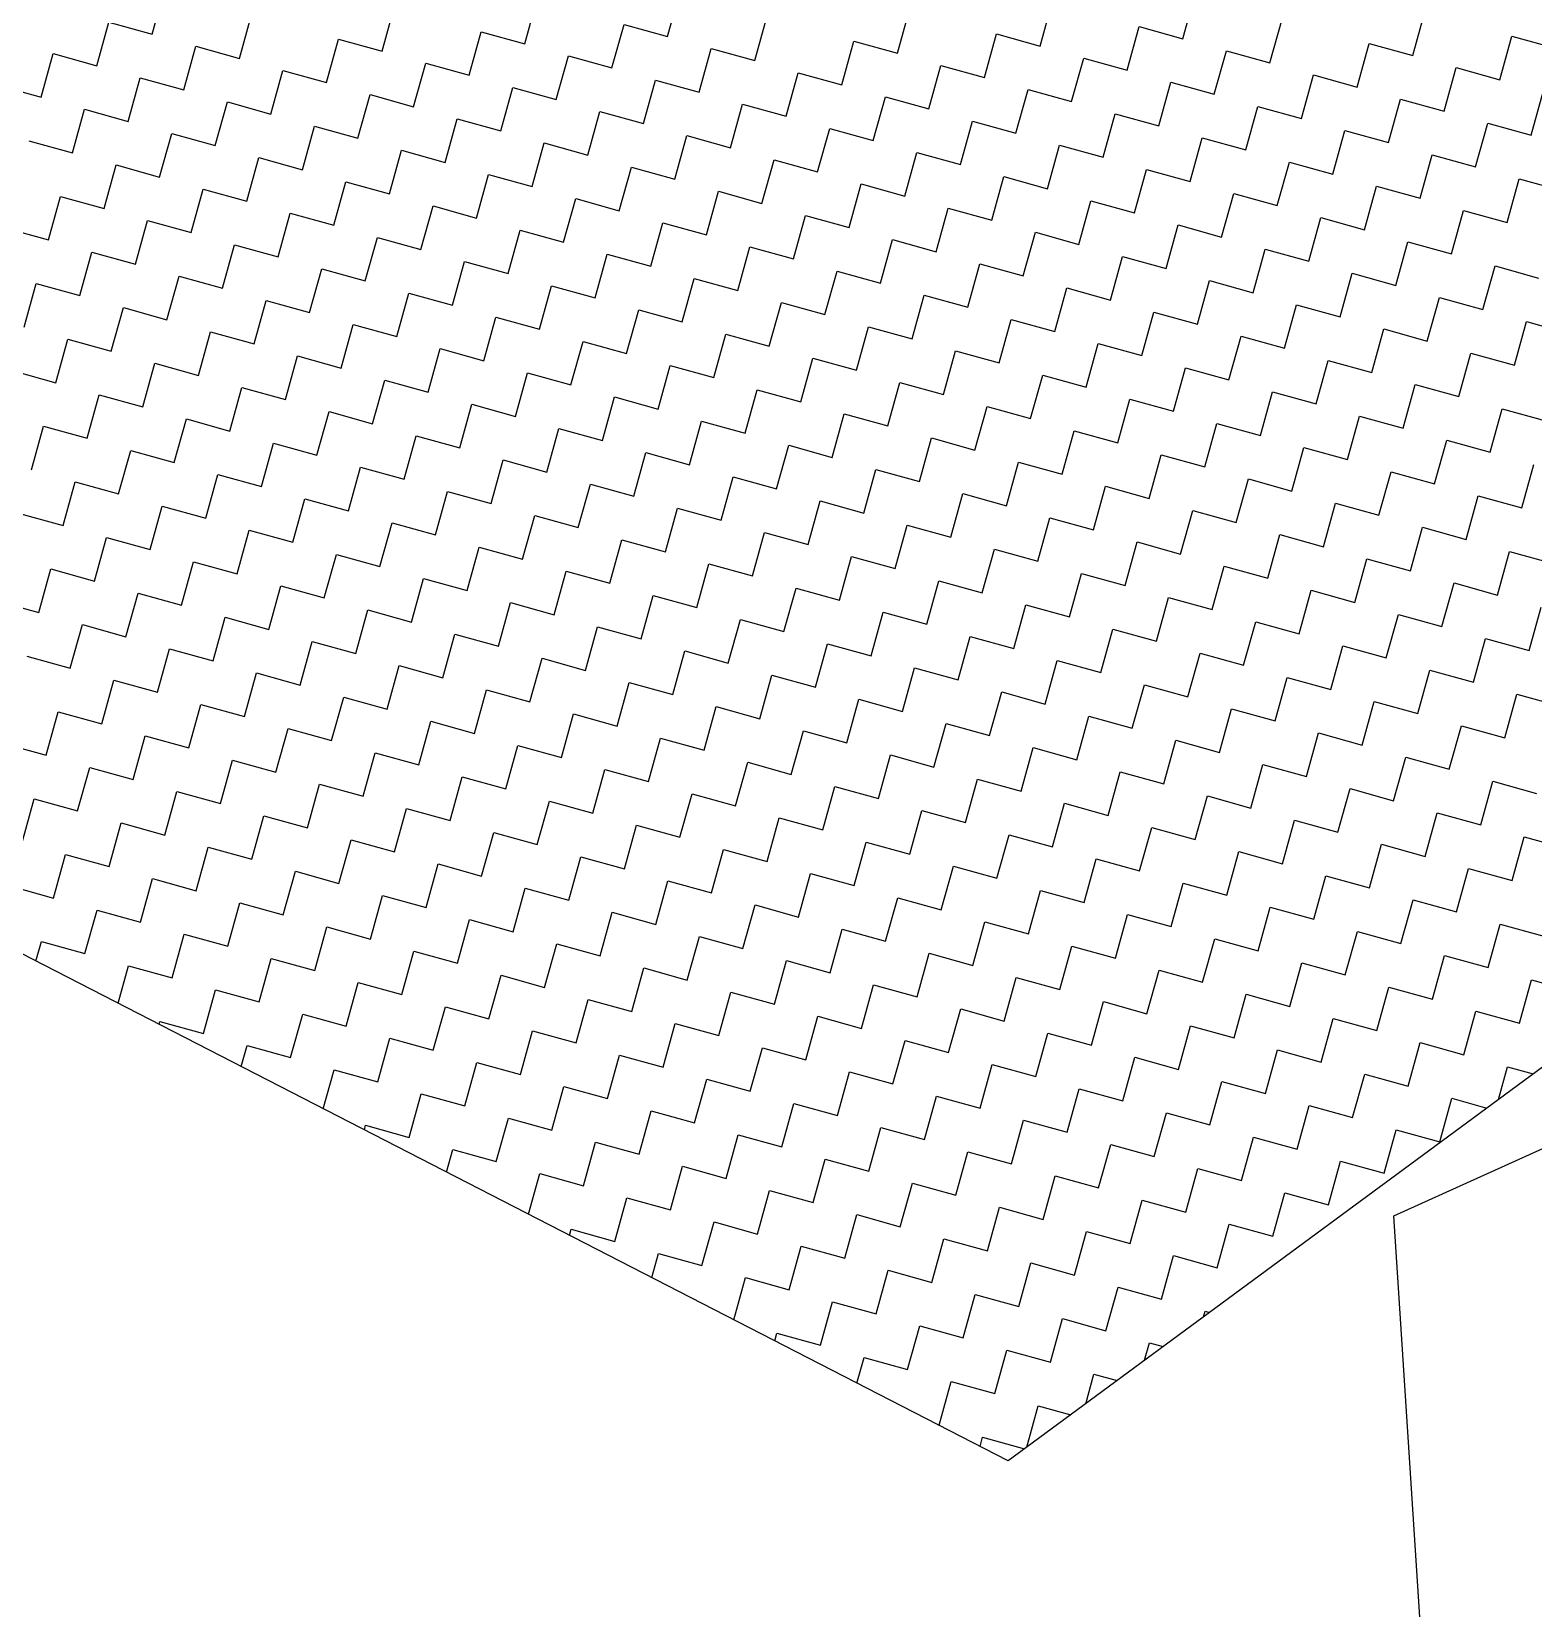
# Model space of a CAD drawing. Header units: metres. Extents: x 291974 to 293244, y 2020596 to 2023640.
# Drawn here: x 292608.2 to 292691.4, y 2022421.7 to 2022509 of the extents above; entities that cross this region are included whole.
import ezdxf

# ---------------------------------------------------------------- set-up
doc = ezdxf.new("R2010")
doc.units = ezdxf.units.M
doc.header["$MEASUREMENT"] = 0
doc.layers.add('POLY_HATCH', color=12, linetype='Continuous')
doc.layers.add('POLY_PARCEL', color=6, linetype='Continuous')

msp = doc.modelspace()

# ---------------------------------------------------------------- linework, layer by layer
at = {"layer": 'POLY_HATCH', "linetype": 'Continuous'}
for p, q in [((292614.924, 2022508.822), (292615.592, 2022511.233)), ((292643.444, 2022508.7), (292644.113, 2022511.11)), ((292671.965, 2022508.577), (292672.634, 2022510.988)), ((292619.745, 2022507.485), (292620.413, 2022509.896)), ((292627.645, 2022507.89), (292628.313, 2022510.3)), ((292635.544, 2022508.295), (292636.213, 2022510.705)), ((292656.165, 2022507.767), (292656.834, 2022510.178)), ((292664.065, 2022508.172), (292664.734, 2022510.583)), ((292684.686, 2022507.645), (292685.354, 2022510.055)), ((292611.845, 2022507.08), (292612.513, 2022509.491)), ((292612.513, 2022509.491), (292614.924, 2022508.822)), ((292640.365, 2022506.958), (292641.034, 2022509.368)), ((292641.034, 2022509.368), (292643.444, 2022508.7)), ((292648.265, 2022507.363), (292648.934, 2022509.773)), ((292668.886, 2022506.835), (292669.555, 2022509.246)), ((292669.555, 2022509.246), (292671.965, 2022508.577)), ((292676.786, 2022507.24), (292677.455, 2022509.65)), ((292616.666, 2022505.743), (292617.334, 2022508.154)), ((292617.334, 2022508.154), (292619.745, 2022507.485)), ((292624.566, 2022506.148), (292625.234, 2022508.559)), ((292625.234, 2022508.559), (292627.645, 2022507.89)), ((292632.465, 2022506.553), (292633.134, 2022508.963)), ((292633.134, 2022508.963), (292635.544, 2022508.295)), ((292653.086, 2022506.025), (292653.755, 2022508.436)), ((292653.755, 2022508.436), (292656.165, 2022507.767)), ((292660.986, 2022506.43), (292661.655, 2022508.841)), ((292661.655, 2022508.841), (292664.065, 2022508.172)), ((292681.607, 2022505.903), (292682.275, 2022508.313)), ((292682.275, 2022508.313), (292684.686, 2022507.645)), ((292689.507, 2022506.308), (292690.175, 2022508.718)), ((292690.175, 2022508.718), (292692.586, 2022508.05)), ((292608.766, 2022505.338), (292609.434, 2022507.749)), ((292609.434, 2022507.749), (292611.845, 2022507.08)), ((292637.286, 2022505.216), (292637.955, 2022507.626)), ((292637.955, 2022507.626), (292640.365, 2022506.958)), ((292645.186, 2022505.621), (292645.855, 2022508.031)), ((292645.855, 2022508.031), (292648.265, 2022507.363)), ((292665.807, 2022505.093), (292666.476, 2022507.504)), ((292666.476, 2022507.504), (292668.886, 2022506.835)), ((292673.707, 2022505.498), (292674.376, 2022507.909)), ((292674.376, 2022507.909), (292676.786, 2022507.24)), ((292613.587, 2022504.001), (292614.255, 2022506.412)), ((292614.255, 2022506.412), (292616.666, 2022505.743)), ((292621.487, 2022504.406), (292622.155, 2022506.817)), ((292622.155, 2022506.817), (292624.566, 2022506.148)), ((292629.386, 2022504.811), (292630.055, 2022507.221)), ((292630.055, 2022507.221), (292632.465, 2022506.553)), ((292650.007, 2022504.284), (292650.676, 2022506.694)), ((292650.676, 2022506.694), (292653.086, 2022506.025)), ((292657.907, 2022504.688), (292658.576, 2022507.099)), ((292658.576, 2022507.099), (292660.986, 2022506.43)), ((292678.528, 2022504.161), (292679.196, 2022506.571)), ((292679.196, 2022506.571), (292681.607, 2022505.903)), ((292686.428, 2022504.566), (292687.096, 2022506.976)), ((292687.096, 2022506.976), (292689.507, 2022506.308)), ((292606.355, 2022506.007), (292608.766, 2022505.338)), ((292634.207, 2022503.474), (292634.876, 2022505.884)), ((292634.876, 2022505.884), (292637.286, 2022505.216)), ((292642.107, 2022503.879), (292642.776, 2022506.289)), ((292642.776, 2022506.289), (292645.186, 2022505.621)), ((292662.728, 2022503.351), (292663.397, 2022505.762)), ((292663.397, 2022505.762), (292665.807, 2022505.093)), ((292670.628, 2022503.756), (292671.297, 2022506.167)), ((292671.297, 2022506.167), (292673.707, 2022505.498)), ((292691.249, 2022503.229), (292691.917, 2022505.639)), ((292610.508, 2022502.259), (292611.176, 2022504.67)), ((292611.176, 2022504.67), (292613.587, 2022504.001)), ((292618.408, 2022502.664), (292619.076, 2022505.075)), ((292619.076, 2022505.075), (292621.487, 2022504.406)), ((292626.307, 2022503.069), (292626.976, 2022505.48)), ((292626.976, 2022505.48), (292629.386, 2022504.811)), ((292646.928, 2022502.542), (292647.597, 2022504.952)), ((292647.597, 2022504.952), (292650.007, 2022504.284)), ((292654.828, 2022502.946), (292655.497, 2022505.357)), ((292655.497, 2022505.357), (292657.907, 2022504.688)), ((292675.449, 2022502.419), (292676.117, 2022504.83)), ((292676.117, 2022504.83), (292678.528, 2022504.161)), ((292683.349, 2022502.824), (292684.017, 2022505.234)), ((292684.017, 2022505.234), (292686.428, 2022504.566)), ((292631.128, 2022501.732), (292631.797, 2022504.142)), ((292631.797, 2022504.142), (292634.207, 2022503.474)), ((292639.028, 2022502.137), (292639.697, 2022504.547)), ((292639.697, 2022504.547), (292642.107, 2022503.879)), ((292659.649, 2022501.609), (292660.318, 2022504.02)), ((292660.318, 2022504.02), (292662.728, 2022503.351)), ((292667.549, 2022502.014), (292668.218, 2022504.425)), ((292668.218, 2022504.425), (292670.628, 2022503.756)), ((292688.17, 2022501.487), (292688.838, 2022503.897)), ((292688.838, 2022503.897), (292691.249, 2022503.229)), ((292608.097, 2022502.928), (292610.508, 2022502.259)), ((292615.329, 2022500.922), (292615.997, 2022503.333)), ((292615.997, 2022503.333), (292618.408, 2022502.664)), ((292623.228, 2022501.327), (292623.897, 2022503.738)), ((292623.897, 2022503.738), (292626.307, 2022503.069)), ((292643.849, 2022500.8), (292644.518, 2022503.21)), ((292644.518, 2022503.21), (292646.928, 2022502.542)), ((292651.749, 2022501.205), (292652.418, 2022503.615)), ((292652.418, 2022503.615), (292654.828, 2022502.946)), ((292672.37, 2022500.677), (292673.038, 2022503.088)), ((292673.038, 2022503.088), (292675.449, 2022502.419)), ((292680.27, 2022501.082), (292680.938, 2022503.492)), ((292680.938, 2022503.492), (292683.349, 2022502.824)), ((292628.049, 2022499.99), (292628.718, 2022502.401)), ((292628.718, 2022502.401), (292631.128, 2022501.732)), ((292635.949, 2022500.395), (292636.618, 2022502.805)), ((292636.618, 2022502.805), (292639.028, 2022502.137)), ((292656.57, 2022499.867), (292657.239, 2022502.278)), ((292657.239, 2022502.278), (292659.649, 2022501.609)), ((292664.47, 2022500.272), (292665.139, 2022502.683)), ((292665.139, 2022502.683), (292667.549, 2022502.014)), ((292685.091, 2022499.745), (292685.759, 2022502.155)), ((292685.759, 2022502.155), (292688.17, 2022501.487)), ((292612.25, 2022499.18), (292612.918, 2022501.591)), ((292612.918, 2022501.591), (292615.329, 2022500.922)), ((292620.149, 2022499.585), (292620.818, 2022501.996)), ((292620.818, 2022501.996), (292623.228, 2022501.327)), ((292640.77, 2022499.058), (292641.439, 2022501.468)), ((292641.439, 2022501.468), (292643.849, 2022500.8)), ((292648.67, 2022499.463), (292649.339, 2022501.873)), ((292649.339, 2022501.873), (292651.749, 2022501.205)), ((292669.291, 2022498.935), (292669.959, 2022501.346)), ((292669.959, 2022501.346), (292672.37, 2022500.677)), ((292677.191, 2022499.34), (292677.859, 2022501.751)), ((292677.859, 2022501.751), (292680.27, 2022501.082)), ((292624.97, 2022498.248), (292625.639, 2022500.659)), ((292625.639, 2022500.659), (292628.049, 2022499.99)), ((292632.87, 2022498.653), (292633.539, 2022501.063)), ((292633.539, 2022501.063), (292635.949, 2022500.395)), ((292653.491, 2022498.126), (292654.16, 2022500.536)), ((292654.16, 2022500.536), (292656.57, 2022499.867)), ((292661.391, 2022498.53), (292662.06, 2022500.941)), ((292662.06, 2022500.941), (292664.47, 2022500.272)), ((292682.012, 2022498.003), (292682.68, 2022500.413)), ((292682.68, 2022500.413), (292685.091, 2022499.745)), ((292689.912, 2022498.408), (292690.58, 2022500.818)), ((292690.58, 2022500.818), (292692.991, 2022500.15)), ((292609.171, 2022497.438), (292609.839, 2022499.849)), ((292609.839, 2022499.849), (292612.25, 2022499.18)), ((292617.07, 2022497.843), (292617.739, 2022500.254)), ((292617.739, 2022500.254), (292620.149, 2022499.585)), ((292637.691, 2022497.316), (292638.36, 2022499.726)), ((292638.36, 2022499.726), (292640.77, 2022499.058)), ((292645.591, 2022497.721), (292646.26, 2022500.131)), ((292646.26, 2022500.131), (292648.67, 2022499.463)), ((292666.212, 2022497.193), (292666.88, 2022499.604)), ((292666.88, 2022499.604), (292669.291, 2022498.935)), ((292674.112, 2022497.598), (292674.78, 2022500.009)), ((292674.78, 2022500.009), (292677.191, 2022499.34)), ((292621.891, 2022496.506), (292622.56, 2022498.917)), ((292622.56, 2022498.917), (292624.97, 2022498.248)), ((292629.791, 2022496.911), (292630.46, 2022499.322)), ((292630.46, 2022499.322), (292632.87, 2022498.653)), ((292650.412, 2022496.384), (292651.081, 2022498.794)), ((292651.081, 2022498.794), (292653.491, 2022498.126)), ((292658.312, 2022496.788), (292658.981, 2022499.199)), ((292658.981, 2022499.199), (292661.391, 2022498.53)), ((292678.933, 2022496.261), (292679.601, 2022498.672)), ((292679.601, 2022498.672), (292682.012, 2022498.003)), ((292686.833, 2022496.666), (292687.501, 2022499.076)), ((292687.501, 2022499.076), (292689.912, 2022498.408)), ((292606.76, 2022498.107), (292609.171, 2022497.438)), ((292613.991, 2022496.101), (292614.66, 2022498.512)), ((292614.66, 2022498.512), (292617.07, 2022497.843)), ((292634.612, 2022495.574), (292635.281, 2022497.984)), ((292635.281, 2022497.984), (292637.691, 2022497.316)), ((292642.512, 2022495.979), (292643.181, 2022498.389)), ((292643.181, 2022498.389), (292645.591, 2022497.721)), ((292663.133, 2022495.451), (292663.801, 2022497.862)), ((292663.801, 2022497.862), (292666.212, 2022497.193)), ((292671.033, 2022495.856), (292671.701, 2022498.267)), ((292671.701, 2022498.267), (292674.112, 2022497.598)), ((292618.812, 2022494.764), (292619.481, 2022497.175)), ((292619.481, 2022497.175), (292621.891, 2022496.506)), ((292626.712, 2022495.169), (292627.381, 2022497.58)), ((292627.381, 2022497.58), (292629.791, 2022496.911)), ((292647.333, 2022494.642), (292648.002, 2022497.052)), ((292648.002, 2022497.052), (292650.412, 2022496.384)), ((292655.233, 2022495.047), (292655.902, 2022497.457)), ((292655.902, 2022497.457), (292658.312, 2022496.788)), ((292675.854, 2022494.519), (292676.522, 2022496.93)), ((292676.522, 2022496.93), (292678.933, 2022496.261)), ((292683.754, 2022494.924), (292684.422, 2022497.334)), ((292684.422, 2022497.334), (292686.833, 2022496.666)), ((292610.912, 2022494.359), (292611.581, 2022496.77)), ((292611.581, 2022496.77), (292613.991, 2022496.101)), ((292631.533, 2022493.832), (292632.202, 2022496.243)), ((292632.202, 2022496.243), (292634.612, 2022495.574)), ((292639.433, 2022494.237), (292640.102, 2022496.647)), ((292640.102, 2022496.647), (292642.512, 2022495.979)), ((292660.054, 2022493.709), (292660.722, 2022496.12)), ((292660.722, 2022496.12), (292663.133, 2022495.451)), ((292667.954, 2022494.114), (292668.622, 2022496.525)), ((292668.622, 2022496.525), (292671.033, 2022495.856)), ((292688.575, 2022493.587), (292689.243, 2022495.997)), ((292689.243, 2022495.997), (292691.654, 2022495.329)), ((292615.733, 2022493.022), (292616.402, 2022495.433)), ((292616.402, 2022495.433), (292618.812, 2022494.764)), ((292623.633, 2022493.427), (292624.302, 2022495.838)), ((292624.302, 2022495.838), (292626.712, 2022495.169)), ((292644.254, 2022492.9), (292644.923, 2022495.31)), ((292644.923, 2022495.31), (292647.333, 2022494.642)), ((292652.154, 2022493.305), (292652.823, 2022495.715)), ((292652.823, 2022495.715), (292655.233, 2022495.047)), ((292672.775, 2022492.777), (292673.443, 2022495.188)), ((292673.443, 2022495.188), (292675.854, 2022494.519)), ((292680.675, 2022493.182), (292681.343, 2022495.593)), ((292681.343, 2022495.593), (292683.754, 2022494.924)), ((292607.833, 2022492.618), (292608.502, 2022495.028)), ((292608.502, 2022495.028), (292610.912, 2022494.359)), ((292628.454, 2022492.09), (292629.123, 2022494.501)), ((292629.123, 2022494.501), (292631.533, 2022493.832)), ((292636.354, 2022492.495), (292637.023, 2022494.905)), ((292637.023, 2022494.905), (292639.433, 2022494.237)), ((292656.975, 2022491.968), (292657.643, 2022494.378)), ((292657.643, 2022494.378), (292660.054, 2022493.709)), ((292664.875, 2022492.372), (292665.543, 2022494.783)), ((292665.543, 2022494.783), (292667.954, 2022494.114)), ((292685.496, 2022491.845), (292686.164, 2022494.255)), ((292686.164, 2022494.255), (292688.575, 2022493.587)), ((292612.654, 2022491.28), (292613.323, 2022493.691)), ((292613.323, 2022493.691), (292615.733, 2022493.022)), ((292620.554, 2022491.685), (292621.223, 2022494.096)), ((292621.223, 2022494.096), (292623.633, 2022493.427)), ((292641.175, 2022491.158), (292641.844, 2022493.568)), ((292641.844, 2022493.568), (292644.254, 2022492.9)), ((292649.075, 2022491.563), (292649.744, 2022493.973)), ((292649.744, 2022493.973), (292652.154, 2022493.305)), ((292669.696, 2022491.035), (292670.364, 2022493.446)), ((292670.364, 2022493.446), (292672.775, 2022492.777)), ((292677.596, 2022491.44), (292678.264, 2022493.851)), ((292678.264, 2022493.851), (292680.675, 2022493.182)), ((292625.375, 2022490.348), (292626.044, 2022492.759)), ((292626.044, 2022492.759), (292628.454, 2022492.09)), ((292633.275, 2022490.753), (292633.944, 2022493.164)), ((292633.944, 2022493.164), (292636.354, 2022492.495)), ((292653.896, 2022490.226), (292654.564, 2022492.636)), ((292654.564, 2022492.636), (292656.975, 2022491.968)), ((292661.796, 2022490.63), (292662.464, 2022493.041)), ((292662.464, 2022493.041), (292664.875, 2022492.372)), ((292682.417, 2022490.103), (292683.085, 2022492.514)), ((292683.085, 2022492.514), (292685.496, 2022491.845)), ((292690.316, 2022490.508), (292690.985, 2022492.918)), ((292690.985, 2022492.918), (292693.395, 2022492.25)), ((292609.575, 2022489.539), (292610.244, 2022491.949)), ((292610.244, 2022491.949), (292612.654, 2022491.28)), ((292617.475, 2022489.943), (292618.144, 2022492.354)), ((292618.144, 2022492.354), (292620.554, 2022491.685)), ((292638.096, 2022489.416), (292638.765, 2022491.826)), ((292638.765, 2022491.826), (292641.175, 2022491.158)), ((292645.996, 2022489.821), (292646.665, 2022492.231)), ((292646.665, 2022492.231), (292649.075, 2022491.563)), ((292666.617, 2022489.293), (292667.285, 2022491.704)), ((292667.285, 2022491.704), (292669.696, 2022491.035)), ((292674.517, 2022489.698), (292675.185, 2022492.109)), ((292675.185, 2022492.109), (292677.596, 2022491.44)), ((292622.296, 2022488.606), (292622.965, 2022491.017)), ((292622.965, 2022491.017), (292625.375, 2022490.348)), ((292630.196, 2022489.011), (292630.865, 2022491.422)), ((292630.865, 2022491.422), (292633.275, 2022490.753)), ((292650.817, 2022488.484), (292651.485, 2022490.894)), ((292651.485, 2022490.894), (292653.896, 2022490.226)), ((292658.717, 2022488.889), (292659.385, 2022491.299)), ((292659.385, 2022491.299), (292661.796, 2022490.63)), ((292679.338, 2022488.361), (292680.006, 2022490.772)), ((292680.006, 2022490.772), (292682.417, 2022490.103)), ((292687.237, 2022488.766), (292687.906, 2022491.176)), ((292687.906, 2022491.176), (292690.316, 2022490.508)), ((292607.165, 2022490.207), (292609.575, 2022489.539)), ((292614.396, 2022488.201), (292615.065, 2022490.612)), ((292615.065, 2022490.612), (292617.475, 2022489.943)), ((292635.017, 2022487.674), (292635.686, 2022490.085)), ((292635.686, 2022490.085), (292638.096, 2022489.416)), ((292642.917, 2022488.079), (292643.586, 2022490.489)), ((292643.586, 2022490.489), (292645.996, 2022489.821)), ((292663.538, 2022487.551), (292664.206, 2022489.962)), ((292664.206, 2022489.962), (292666.617, 2022489.293)), ((292671.438, 2022487.956), (292672.106, 2022490.367)), ((292672.106, 2022490.367), (292674.517, 2022489.698)), ((292619.217, 2022486.864), (292619.886, 2022489.275)), ((292619.886, 2022489.275), (292622.296, 2022488.606)), ((292627.117, 2022487.269), (292627.786, 2022489.68)), ((292627.786, 2022489.68), (292630.196, 2022489.011)), ((292647.738, 2022486.742), (292648.406, 2022489.152)), ((292648.406, 2022489.152), (292650.817, 2022488.484)), ((292655.638, 2022487.147), (292656.306, 2022489.557)), ((292656.306, 2022489.557), (292658.717, 2022488.889)), ((292676.259, 2022486.619), (292676.927, 2022489.03)), ((292676.927, 2022489.03), (292679.338, 2022488.361)), ((292684.158, 2022487.024), (292684.827, 2022489.435)), ((292684.827, 2022489.435), (292687.237, 2022488.766)), ((292611.317, 2022486.46), (292611.986, 2022488.87)), ((292611.986, 2022488.87), (292614.396, 2022488.201)), ((292631.938, 2022485.932), (292632.607, 2022488.343)), ((292632.607, 2022488.343), (292635.017, 2022487.674)), ((292639.838, 2022486.337), (292640.507, 2022488.747)), ((292640.507, 2022488.747), (292642.917, 2022488.079)), ((292660.459, 2022485.81), (292661.127, 2022488.22)), ((292661.127, 2022488.22), (292663.538, 2022487.551)), ((292668.359, 2022486.214), (292669.027, 2022488.625)), ((292669.027, 2022488.625), (292671.438, 2022487.956)), ((292688.979, 2022485.687), (292689.648, 2022488.097)), ((292689.648, 2022488.097), (292692.058, 2022487.429)), ((292616.138, 2022485.122), (292616.807, 2022487.533)), ((292616.807, 2022487.533), (292619.217, 2022486.864)), ((292624.038, 2022485.527), (292624.707, 2022487.938)), ((292624.707, 2022487.938), (292627.117, 2022487.269)), ((292644.659, 2022485), (292645.327, 2022487.41)), ((292645.327, 2022487.41), (292647.738, 2022486.742)), ((292652.559, 2022485.405), (292653.227, 2022487.815)), ((292653.227, 2022487.815), (292655.638, 2022487.147)), ((292673.18, 2022484.877), (292673.848, 2022487.288)), ((292673.848, 2022487.288), (292676.259, 2022486.619)), ((292681.079, 2022485.282), (292681.748, 2022487.693)), ((292681.748, 2022487.693), (292684.158, 2022487.024)), ((292608.238, 2022484.718), (292608.907, 2022487.128)), ((292608.907, 2022487.128), (292611.317, 2022486.46)), ((292628.859, 2022484.19), (292629.528, 2022486.601)), ((292629.528, 2022486.601), (292631.938, 2022485.932)), ((292636.759, 2022484.595), (292637.428, 2022487.006)), ((292637.428, 2022487.006), (292639.838, 2022486.337)), ((292657.38, 2022484.068), (292658.048, 2022486.478)), ((292658.048, 2022486.478), (292660.459, 2022485.81)), ((292665.28, 2022484.472), (292665.948, 2022486.883)), ((292665.948, 2022486.883), (292668.359, 2022486.214)), ((292685.9, 2022483.945), (292686.569, 2022486.356)), ((292686.569, 2022486.356), (292688.979, 2022485.687)), ((292613.059, 2022483.381), (292613.728, 2022485.791)), ((292613.728, 2022485.791), (292616.138, 2022485.122)), ((292620.959, 2022483.785), (292621.628, 2022486.196)), ((292621.628, 2022486.196), (292624.038, 2022485.527)), ((292641.58, 2022483.258), (292642.248, 2022485.668)), ((292642.248, 2022485.668), (292644.659, 2022485)), ((292649.48, 2022483.663), (292650.148, 2022486.073)), ((292650.148, 2022486.073), (292652.559, 2022485.405)), ((292670.101, 2022483.135), (292670.769, 2022485.546)), ((292670.769, 2022485.546), (292673.18, 2022484.877)), ((292678, 2022483.54), (292678.669, 2022485.951)), ((292678.669, 2022485.951), (292681.079, 2022485.282)), ((292625.78, 2022482.448), (292626.449, 2022484.859)), ((292626.449, 2022484.859), (292628.859, 2022484.19)), ((292633.68, 2022482.853), (292634.349, 2022485.264)), ((292634.349, 2022485.264), (292636.759, 2022484.595)), ((292654.301, 2022482.326), (292654.969, 2022484.736)), ((292654.969, 2022484.736), (292657.38, 2022484.068)), ((292662.201, 2022482.731), (292662.869, 2022485.141)), ((292662.869, 2022485.141), (292665.28, 2022484.472)), ((292682.821, 2022482.203), (292683.49, 2022484.614)), ((292683.49, 2022484.614), (292685.9, 2022483.945)), ((292690.721, 2022482.608), (292691.39, 2022485.018)), ((292609.98, 2022481.639), (292610.649, 2022484.049)), ((292610.649, 2022484.049), (292613.059, 2022483.381)), ((292617.88, 2022482.043), (292618.549, 2022484.454)), ((292618.549, 2022484.454), (292620.959, 2022483.785)), ((292638.501, 2022481.516), (292639.169, 2022483.927)), ((292639.169, 2022483.927), (292641.58, 2022483.258)), ((292646.401, 2022481.921), (292647.069, 2022484.331)), ((292647.069, 2022484.331), (292649.48, 2022483.663)), ((292667.022, 2022481.393), (292667.69, 2022483.804)), ((292667.69, 2022483.804), (292670.101, 2022483.135)), ((292674.921, 2022481.798), (292675.59, 2022484.209)), ((292675.59, 2022484.209), (292678, 2022483.54)), ((292622.701, 2022480.706), (292623.37, 2022483.117)), ((292623.37, 2022483.117), (292625.78, 2022482.448)), ((292630.601, 2022481.111), (292631.27, 2022483.522)), ((292631.27, 2022483.522), (292633.68, 2022482.853)), ((292651.222, 2022480.584), (292651.89, 2022482.994)), ((292651.89, 2022482.994), (292654.301, 2022482.326)), ((292659.122, 2022480.989), (292659.79, 2022483.399)), ((292659.79, 2022483.399), (292662.201, 2022482.731)), ((292679.742, 2022480.461), (292680.411, 2022482.872)), ((292680.411, 2022482.872), (292682.821, 2022482.203)), ((292687.642, 2022480.866), (292688.311, 2022483.277)), ((292688.311, 2022483.277), (292690.721, 2022482.608)), ((292607.57, 2022482.307), (292609.98, 2022481.639)), ((292614.801, 2022480.302), (292615.47, 2022482.712)), ((292615.47, 2022482.712), (292617.88, 2022482.043)), ((292635.422, 2022479.774), (292636.09, 2022482.185)), ((292636.09, 2022482.185), (292638.501, 2022481.516)), ((292643.322, 2022480.179), (292643.99, 2022482.589)), ((292643.99, 2022482.589), (292646.401, 2022481.921)), ((292663.943, 2022479.652), (292664.611, 2022482.062)), ((292664.611, 2022482.062), (292667.022, 2022481.393)), ((292671.842, 2022480.056), (292672.511, 2022482.467)), ((292672.511, 2022482.467), (292674.921, 2022481.798)), ((292619.622, 2022478.964), (292620.291, 2022481.375)), ((292620.291, 2022481.375), (292622.701, 2022480.706)), ((292627.522, 2022479.369), (292628.191, 2022481.78)), ((292628.191, 2022481.78), (292630.601, 2022481.111)), ((292648.143, 2022478.842), (292648.811, 2022481.252)), ((292648.811, 2022481.252), (292651.222, 2022480.584)), ((292656.043, 2022479.247), (292656.711, 2022481.657)), ((292656.711, 2022481.657), (292659.122, 2022480.989)), ((292676.663, 2022478.719), (292677.332, 2022481.13)), ((292677.332, 2022481.13), (292679.742, 2022480.461)), ((292684.563, 2022479.124), (292685.232, 2022481.535)), ((292685.232, 2022481.535), (292687.642, 2022480.866)), ((292611.722, 2022478.56), (292612.391, 2022480.97)), ((292612.391, 2022480.97), (292614.801, 2022480.302)), ((292632.343, 2022478.032), (292633.011, 2022480.443)), ((292633.011, 2022480.443), (292635.422, 2022479.774)), ((292640.243, 2022478.437), (292640.911, 2022480.848)), ((292640.911, 2022480.848), (292643.322, 2022480.179)), ((292660.864, 2022477.91), (292661.532, 2022480.32)), ((292661.532, 2022480.32), (292663.943, 2022479.652)), ((292668.763, 2022478.314), (292669.432, 2022480.725)), ((292669.432, 2022480.725), (292671.842, 2022480.056)), ((292616.543, 2022477.223), (292617.212, 2022479.633)), ((292617.212, 2022479.633), (292619.622, 2022478.964)), ((292624.443, 2022477.627), (292625.112, 2022480.038)), ((292625.112, 2022480.038), (292627.522, 2022479.369)), ((292645.064, 2022477.1), (292645.732, 2022479.51)), ((292645.732, 2022479.51), (292648.143, 2022478.842)), ((292652.964, 2022477.505), (292653.632, 2022479.915)), ((292653.632, 2022479.915), (292656.043, 2022479.247)), ((292673.584, 2022476.977), (292674.253, 2022479.388)), ((292674.253, 2022479.388), (292676.663, 2022478.719)), ((292681.484, 2022477.382), (292682.153, 2022479.793)), ((292682.153, 2022479.793), (292684.563, 2022479.124)), ((292689.384, 2022477.787), (292690.053, 2022480.198)), ((292690.053, 2022480.198), (292692.463, 2022479.529)), ((292608.643, 2022476.818), (292609.312, 2022479.228)), ((292609.312, 2022479.228), (292611.722, 2022478.56)), ((292629.264, 2022476.29), (292629.932, 2022478.701)), ((292629.932, 2022478.701), (292632.343, 2022478.032)), ((292637.164, 2022476.695), (292637.832, 2022479.106)), ((292637.832, 2022479.106), (292640.243, 2022478.437)), ((292657.785, 2022476.168), (292658.453, 2022478.578)), ((292658.453, 2022478.578), (292660.864, 2022477.91)), ((292665.684, 2022476.573), (292666.353, 2022478.983)), ((292666.353, 2022478.983), (292668.763, 2022478.314)), ((292613.464, 2022475.481), (292614.133, 2022477.891)), ((292614.133, 2022477.891), (292616.543, 2022477.223)), ((292621.364, 2022475.885), (292622.033, 2022478.296)), ((292622.033, 2022478.296), (292624.443, 2022477.627)), ((292641.985, 2022475.358), (292642.653, 2022477.769)), ((292642.653, 2022477.769), (292645.064, 2022477.1)), ((292649.885, 2022475.763), (292650.553, 2022478.173)), ((292650.553, 2022478.173), (292652.964, 2022477.505)), ((292670.505, 2022475.235), (292671.174, 2022477.646)), ((292671.174, 2022477.646), (292673.584, 2022476.977)), ((292678.405, 2022475.64), (292679.074, 2022478.051)), ((292679.074, 2022478.051), (292681.484, 2022477.382)), ((292686.305, 2022476.045), (292686.974, 2022478.456)), ((292686.974, 2022478.456), (292689.384, 2022477.787)), ((292606.233, 2022477.486), (292608.643, 2022476.818)), ((292626.185, 2022474.548), (292626.853, 2022476.959)), ((292626.853, 2022476.959), (292629.264, 2022476.29)), ((292634.085, 2022474.953), (292634.753, 2022477.364)), ((292634.753, 2022477.364), (292637.164, 2022476.695)), ((292654.706, 2022474.426), (292655.374, 2022476.836)), ((292655.374, 2022476.836), (292657.785, 2022476.168)), ((292662.605, 2022474.831), (292663.274, 2022477.241)), ((292663.274, 2022477.241), (292665.684, 2022476.573)), ((292691.126, 2022474.708), (292691.795, 2022477.119)), ((292610.385, 2022473.739), (292611.054, 2022476.149)), ((292611.054, 2022476.149), (292613.464, 2022475.481)), ((292618.285, 2022474.144), (292618.954, 2022476.554)), ((292618.954, 2022476.554), (292621.364, 2022475.885)), ((292638.906, 2022473.616), (292639.574, 2022476.027)), ((292639.574, 2022476.027), (292641.985, 2022475.358)), ((292646.806, 2022474.021), (292647.474, 2022476.431)), ((292647.474, 2022476.431), (292649.885, 2022475.763)), ((292667.426, 2022473.494), (292668.095, 2022475.904)), ((292668.095, 2022475.904), (292670.505, 2022475.235)), ((292675.326, 2022473.898), (292675.995, 2022476.309)), ((292675.995, 2022476.309), (292678.405, 2022475.64)), ((292683.226, 2022474.303), (292683.895, 2022476.714)), ((292683.895, 2022476.714), (292686.305, 2022476.045)), ((292623.106, 2022472.806), (292623.774, 2022475.217)), ((292623.774, 2022475.217), (292626.185, 2022474.548)), ((292631.006, 2022473.211), (292631.674, 2022475.622)), ((292631.674, 2022475.622), (292634.085, 2022474.953)), ((292651.627, 2022472.684), (292652.295, 2022475.094)), ((292652.295, 2022475.094), (292654.706, 2022474.426)), ((292659.526, 2022473.089), (292660.195, 2022475.499)), ((292660.195, 2022475.499), (292662.605, 2022474.831)), ((292680.147, 2022472.561), (292680.816, 2022474.972)), ((292680.816, 2022474.972), (292683.226, 2022474.303)), ((292688.047, 2022472.966), (292688.716, 2022475.377)), ((292688.716, 2022475.377), (292691.126, 2022474.708)), ((292607.975, 2022474.407), (292610.385, 2022473.739)), ((292615.206, 2022472.402), (292615.875, 2022474.812)), ((292615.875, 2022474.812), (292618.285, 2022474.144)), ((292635.827, 2022471.874), (292636.495, 2022474.285)), ((292636.495, 2022474.285), (292638.906, 2022473.616)), ((292643.727, 2022472.279), (292644.395, 2022474.69)), ((292644.395, 2022474.69), (292646.806, 2022474.021)), ((292664.347, 2022471.752), (292665.016, 2022474.162)), ((292665.016, 2022474.162), (292667.426, 2022473.494)), ((292672.247, 2022472.156), (292672.916, 2022474.567)), ((292672.916, 2022474.567), (292675.326, 2022473.898)), ((292620.027, 2022471.065), (292620.695, 2022473.475)), ((292620.695, 2022473.475), (292623.106, 2022472.806)), ((292627.927, 2022471.469), (292628.595, 2022473.88)), ((292628.595, 2022473.88), (292631.006, 2022473.211)), ((292648.548, 2022470.942), (292649.216, 2022473.352)), ((292649.216, 2022473.352), (292651.627, 2022472.684)), ((292656.447, 2022471.347), (292657.116, 2022473.757)), ((292657.116, 2022473.757), (292659.526, 2022473.089)), ((292677.068, 2022470.819), (292677.737, 2022473.23)), ((292677.737, 2022473.23), (292680.147, 2022472.561)), ((292684.968, 2022471.224), (292685.637, 2022473.635)), ((292685.637, 2022473.635), (292688.047, 2022472.966)), ((292612.127, 2022470.66), (292612.796, 2022473.07)), ((292612.796, 2022473.07), (292615.206, 2022472.402)), ((292632.748, 2022470.132), (292633.416, 2022472.543)), ((292633.416, 2022472.543), (292635.827, 2022471.874)), ((292640.648, 2022470.537), (292641.316, 2022472.948)), ((292641.316, 2022472.948), (292643.727, 2022472.279)), ((292661.268, 2022470.01), (292661.937, 2022472.42)), ((292661.937, 2022472.42), (292664.347, 2022471.752)), ((292669.168, 2022470.415), (292669.837, 2022472.825)), ((292669.837, 2022472.825), (292672.247, 2022472.156)), ((292616.948, 2022469.323), (292617.616, 2022471.733)), ((292617.616, 2022471.733), (292620.027, 2022471.065)), ((292624.848, 2022469.727), (292625.516, 2022472.138)), ((292625.516, 2022472.138), (292627.927, 2022471.469)), ((292645.469, 2022469.2), (292646.137, 2022471.611)), ((292646.137, 2022471.611), (292648.548, 2022470.942)), ((292653.368, 2022469.605), (292654.037, 2022472.015)), ((292654.037, 2022472.015), (292656.447, 2022471.347)), ((292673.989, 2022469.077), (292674.658, 2022471.488)), ((292674.658, 2022471.488), (292677.068, 2022470.819)), ((292681.889, 2022469.482), (292682.558, 2022471.893)), ((292682.558, 2022471.893), (292684.968, 2022471.224)), ((292689.789, 2022469.887), (292690.458, 2022472.298)), ((292690.458, 2022472.298), (292692.868, 2022471.629)), ((292609.048, 2022468.918), (292609.717, 2022471.328)), ((292609.717, 2022471.328), (292612.127, 2022470.66)), ((292629.669, 2022468.39), (292630.337, 2022470.801)), ((292630.337, 2022470.801), (292632.748, 2022470.132)), ((292637.569, 2022468.795), (292638.237, 2022471.206)), ((292638.237, 2022471.206), (292640.648, 2022470.537)), ((292658.189, 2022468.268), (292658.858, 2022470.678)), ((292658.858, 2022470.678), (292661.268, 2022470.01)), ((292666.089, 2022468.673), (292666.758, 2022471.083)), ((292666.758, 2022471.083), (292669.168, 2022470.415)), ((292613.869, 2022467.581), (292614.537, 2022469.991)), ((292614.537, 2022469.991), (292616.948, 2022469.323)), ((292621.769, 2022467.986), (292622.437, 2022470.396)), ((292622.437, 2022470.396), (292624.848, 2022469.727)), ((292642.39, 2022467.458), (292643.058, 2022469.869)), ((292643.058, 2022469.869), (292645.469, 2022469.2)), ((292650.289, 2022467.863), (292650.958, 2022470.273)), ((292650.958, 2022470.273), (292653.368, 2022469.605)), ((292670.91, 2022467.336), (292671.579, 2022469.746)), ((292671.579, 2022469.746), (292673.989, 2022469.077)), ((292678.81, 2022467.74), (292679.479, 2022470.151)), ((292679.479, 2022470.151), (292681.889, 2022469.482)), ((292686.71, 2022468.145), (292687.379, 2022470.556)), ((292687.379, 2022470.556), (292689.789, 2022469.887)), ((292606.638, 2022469.586), (292609.048, 2022468.918)), ((292626.59, 2022466.648), (292627.258, 2022469.059)), ((292627.258, 2022469.059), (292629.669, 2022468.39)), ((292634.49, 2022467.053), (292635.158, 2022469.464)), ((292635.158, 2022469.464), (292637.569, 2022468.795)), ((292655.11, 2022466.526), (292655.779, 2022468.936)), ((292655.779, 2022468.936), (292658.189, 2022468.268)), ((292663.01, 2022466.931), (292663.679, 2022469.341)), ((292663.679, 2022469.341), (292666.089, 2022468.673)), ((292610.79, 2022465.839), (292611.458, 2022468.249)), ((292611.458, 2022468.249), (292613.869, 2022467.581)), ((292618.69, 2022466.244), (292619.358, 2022468.654)), ((292619.358, 2022468.654), (292621.769, 2022467.986)), ((292639.311, 2022465.716), (292639.979, 2022468.127)), ((292639.979, 2022468.127), (292642.39, 2022467.458)), ((292647.21, 2022466.121), (292647.879, 2022468.532)), ((292647.879, 2022468.532), (292650.289, 2022467.863)), ((292667.831, 2022465.594), (292668.5, 2022468.004)), ((292668.5, 2022468.004), (292670.91, 2022467.336)), ((292675.731, 2022465.998), (292676.4, 2022468.409)), ((292676.4, 2022468.409), (292678.81, 2022467.74)), ((292683.631, 2022466.403), (292684.3, 2022468.814)), ((292684.3, 2022468.814), (292686.71, 2022468.145)), ((292623.511, 2022464.907), (292624.179, 2022467.317)), ((292624.179, 2022467.317), (292626.59, 2022466.648)), ((292631.411, 2022465.311), (292632.079, 2022467.722)), ((292632.079, 2022467.722), (292634.49, 2022467.053)), ((292652.031, 2022464.784), (292652.7, 2022467.194)), ((292652.7, 2022467.194), (292655.11, 2022466.526)), ((292659.931, 2022465.189), (292660.6, 2022467.599)), ((292660.6, 2022467.599), (292663.01, 2022466.931)), ((292688.452, 2022465.066), (292689.121, 2022467.477)), ((292689.121, 2022467.477), (292691.531, 2022466.808)), ((292607.711, 2022464.097), (292608.379, 2022466.507)), ((292608.379, 2022466.507), (292610.79, 2022465.839)), ((292615.611, 2022464.502), (292616.279, 2022466.912)), ((292616.279, 2022466.912), (292618.69, 2022466.244)), ((292636.232, 2022463.974), (292636.9, 2022466.385)), ((292636.9, 2022466.385), (292639.311, 2022465.716)), ((292644.131, 2022464.379), (292644.8, 2022466.79)), ((292644.8, 2022466.79), (292647.21, 2022466.121)), ((292664.752, 2022463.852), (292665.421, 2022466.262)), ((292665.421, 2022466.262), (292667.831, 2022465.594)), ((292672.652, 2022464.257), (292673.321, 2022466.667)), ((292673.321, 2022466.667), (292675.731, 2022465.998)), ((292680.552, 2022464.661), (292681.221, 2022467.072)), ((292681.221, 2022467.072), (292683.631, 2022466.403)), ((292620.432, 2022463.165), (292621.1, 2022465.575)), ((292621.1, 2022465.575), (292623.511, 2022464.907)), ((292628.332, 2022463.569), (292629, 2022465.98)), ((292629, 2022465.98), (292631.411, 2022465.311)), ((292648.952, 2022463.042), (292649.621, 2022465.453)), ((292649.621, 2022465.453), (292652.031, 2022464.784)), ((292656.852, 2022463.447), (292657.521, 2022465.857)), ((292657.521, 2022465.857), (292659.931, 2022465.189)), ((292685.373, 2022463.324), (292686.042, 2022465.735)), ((292686.042, 2022465.735), (292688.452, 2022465.066)), ((292612.532, 2022462.76), (292613.2, 2022465.17)), ((292613.2, 2022465.17), (292615.611, 2022464.502)), ((292633.153, 2022462.232), (292633.821, 2022464.643)), ((292633.821, 2022464.643), (292636.232, 2022463.974)), ((292641.052, 2022462.637), (292641.721, 2022465.048)), ((292641.721, 2022465.048), (292644.131, 2022464.379)), ((292661.673, 2022462.11), (292662.342, 2022464.52)), ((292662.342, 2022464.52), (292664.752, 2022463.852)), ((292669.573, 2022462.515), (292670.242, 2022464.925)), ((292670.242, 2022464.925), (292672.652, 2022464.257)), ((292677.473, 2022462.919), (292678.142, 2022465.33)), ((292678.142, 2022465.33), (292680.552, 2022464.661)), ((292617.353, 2022461.423), (292618.021, 2022463.833)), ((292618.021, 2022463.833), (292620.432, 2022463.165)), ((292625.253, 2022461.828), (292625.921, 2022464.238)), ((292625.921, 2022464.238), (292628.332, 2022463.569)), ((292645.873, 2022461.3), (292646.542, 2022463.711)), ((292646.542, 2022463.711), (292648.952, 2022463.042)), ((292653.773, 2022461.705), (292654.442, 2022464.115)), ((292654.442, 2022464.115), (292656.852, 2022463.447)), ((292682.294, 2022461.582), (292682.963, 2022463.993)), ((292682.963, 2022463.993), (292685.373, 2022463.324)), ((292690.194, 2022461.987), (292690.862, 2022464.398)), ((292690.862, 2022464.398), (292693.273, 2022463.729)), ((292609.453, 2022461.018), (292610.121, 2022463.428)), ((292610.121, 2022463.428), (292612.532, 2022462.76)), ((292630.074, 2022460.49), (292630.742, 2022462.901)), ((292630.742, 2022462.901), (292633.153, 2022462.232)), ((292637.973, 2022460.895), (292638.642, 2022463.306)), ((292638.642, 2022463.306), (292641.052, 2022462.637)), ((292658.594, 2022460.368), (292659.263, 2022462.778)), ((292659.263, 2022462.778), (292661.673, 2022462.11)), ((292666.494, 2022460.773), (292667.163, 2022463.183)), ((292667.163, 2022463.183), (292669.573, 2022462.515)), ((292674.394, 2022461.178), (292675.063, 2022463.588)), ((292675.063, 2022463.588), (292677.473, 2022462.919)), ((292614.274, 2022459.681), (292614.942, 2022462.091)), ((292614.942, 2022462.091), (292617.353, 2022461.423)), ((292622.174, 2022460.086), (292622.842, 2022462.496)), ((292622.842, 2022462.496), (292625.253, 2022461.828)), ((292642.794, 2022459.558), (292643.463, 2022461.969)), ((292643.463, 2022461.969), (292645.873, 2022461.3)), ((292650.694, 2022459.963), (292651.363, 2022462.374)), ((292651.363, 2022462.374), (292653.773, 2022461.705)), ((292679.215, 2022459.84), (292679.884, 2022462.251)), ((292679.884, 2022462.251), (292682.294, 2022461.582)), ((292687.115, 2022460.245), (292687.783, 2022462.656)), ((292687.783, 2022462.656), (292690.194, 2022461.987)), ((292607.042, 2022461.686), (292609.453, 2022461.018)), ((292626.995, 2022458.749), (292627.663, 2022461.159)), ((292627.663, 2022461.159), (292630.074, 2022460.49)), ((292634.894, 2022459.153), (292635.563, 2022461.564)), ((292635.563, 2022461.564), (292637.973, 2022460.895)), ((292655.515, 2022458.626), (292656.184, 2022461.036)), ((292656.184, 2022461.036), (292658.594, 2022460.368)), ((292663.415, 2022459.031), (292664.084, 2022461.441)), ((292664.084, 2022461.441), (292666.494, 2022460.773)), ((292671.315, 2022459.436), (292671.984, 2022461.846)), ((292671.984, 2022461.846), (292674.394, 2022461.178)), ((292611.195, 2022457.939), (292611.863, 2022460.349)), ((292611.863, 2022460.349), (292614.274, 2022459.681)), ((292619.095, 2022458.344), (292619.763, 2022460.754)), ((292619.763, 2022460.754), (292622.174, 2022460.086)), ((292639.715, 2022457.816), (292640.384, 2022460.227)), ((292640.384, 2022460.227), (292642.794, 2022459.558)), ((292647.615, 2022458.221), (292648.284, 2022460.632)), ((292648.284, 2022460.632), (292650.694, 2022459.963)), ((292676.136, 2022458.099), (292676.805, 2022460.509)), ((292676.805, 2022460.509), (292679.215, 2022459.84)), ((292684.036, 2022458.503), (292684.704, 2022460.914)), ((292684.704, 2022460.914), (292687.115, 2022460.245)), ((292623.916, 2022457.007), (292624.584, 2022459.417)), ((292624.584, 2022459.417), (292626.995, 2022458.749)), ((292631.815, 2022457.411), (292632.484, 2022459.822)), ((292632.484, 2022459.822), (292634.894, 2022459.153)), ((292652.436, 2022456.884), (292653.105, 2022459.295)), ((292653.105, 2022459.295), (292655.515, 2022458.626)), ((292660.336, 2022457.289), (292661.005, 2022459.699)), ((292661.005, 2022459.699), (292663.415, 2022459.031)), ((292668.236, 2022457.694), (292668.905, 2022460.104)), ((292668.905, 2022460.104), (292671.315, 2022459.436)), ((292688.857, 2022457.166), (292689.525, 2022459.577)), ((292689.525, 2022459.577), (292691.936, 2022458.908)), ((292608.485, 2022457.527), (292608.784, 2022458.607)), ((292608.784, 2022458.607), (292611.195, 2022457.939)), ((292616.016, 2022456.602), (292616.684, 2022459.012)), ((292616.684, 2022459.012), (292619.095, 2022458.344)), ((292636.636, 2022456.074), (292637.305, 2022458.485)), ((292637.305, 2022458.485), (292639.715, 2022457.816)), ((292644.536, 2022456.479), (292645.205, 2022458.89)), ((292645.205, 2022458.89), (292647.615, 2022458.221)), ((292673.057, 2022456.357), (292673.726, 2022458.767)), ((292673.726, 2022458.767), (292676.136, 2022458.099)), ((292680.957, 2022456.761), (292681.625, 2022459.172)), ((292681.625, 2022459.172), (292684.036, 2022458.503)), ((292620.837, 2022455.265), (292621.505, 2022457.675)), ((292621.505, 2022457.675), (292623.916, 2022457.007)), ((292628.736, 2022455.67), (292629.405, 2022458.08)), ((292629.405, 2022458.08), (292631.815, 2022457.411)), ((292649.357, 2022455.142), (292650.026, 2022457.553)), ((292650.026, 2022457.553), (292652.436, 2022456.884)), ((292657.257, 2022455.547), (292657.926, 2022457.957)), ((292657.926, 2022457.957), (292660.336, 2022457.289)), ((292665.157, 2022455.952), (292665.826, 2022458.362)), ((292665.826, 2022458.362), (292668.236, 2022457.694)), ((292685.778, 2022455.424), (292686.446, 2022457.835)), ((292686.446, 2022457.835), (292688.857, 2022457.166)), ((292613.029, 2022455.191), (292613.605, 2022457.27)), ((292613.605, 2022457.27), (292616.016, 2022456.602)), ((292633.557, 2022454.332), (292634.226, 2022456.743)), ((292634.226, 2022456.743), (292636.636, 2022456.074)), ((292641.457, 2022454.737), (292642.126, 2022457.148)), ((292642.126, 2022457.148), (292644.536, 2022456.479)), ((292669.978, 2022454.615), (292670.647, 2022457.025)), ((292670.647, 2022457.025), (292673.057, 2022456.357)), ((292677.878, 2022455.02), (292678.546, 2022457.43)), ((292678.546, 2022457.43), (292680.957, 2022456.761)), ((292617.758, 2022453.523), (292618.426, 2022455.933)), ((292618.426, 2022455.933), (292620.837, 2022455.265)), ((292625.657, 2022453.928), (292626.326, 2022456.338)), ((292626.326, 2022456.338), (292628.736, 2022455.67)), ((292646.278, 2022453.4), (292646.947, 2022455.811)), ((292646.947, 2022455.811), (292649.357, 2022455.142)), ((292654.178, 2022453.805), (292654.847, 2022456.216)), ((292654.847, 2022456.216), (292657.257, 2022455.547)), ((292662.078, 2022454.21), (292662.747, 2022456.62)), ((292662.747, 2022456.62), (292665.157, 2022455.952)), ((292682.699, 2022453.682), (292683.367, 2022456.093)), ((292683.367, 2022456.093), (292685.778, 2022455.424)), ((292690.599, 2022454.087), (292691.267, 2022456.498)), ((292691.267, 2022456.498), (292693.678, 2022455.829)), ((292630.478, 2022452.591), (292631.147, 2022455.001)), ((292631.147, 2022455.001), (292633.557, 2022454.332)), ((292638.378, 2022452.995), (292639.047, 2022455.406)), ((292639.047, 2022455.406), (292641.457, 2022454.737)), ((292666.899, 2022452.873), (292667.568, 2022455.283)), ((292667.568, 2022455.283), (292669.978, 2022454.615)), ((292674.799, 2022453.278), (292675.467, 2022455.688)), ((292675.467, 2022455.688), (292677.878, 2022455.02)), ((292615.3, 2022454.023), (292615.347, 2022454.191)), ((292615.347, 2022454.191), (292617.758, 2022453.523)), ((292622.578, 2022452.186), (292623.247, 2022454.596)), ((292623.247, 2022454.596), (292625.657, 2022453.928)), ((292643.199, 2022451.658), (292643.868, 2022454.069)), ((292643.868, 2022454.069), (292646.278, 2022453.4)), ((292651.099, 2022452.063), (292651.768, 2022454.474)), ((292651.768, 2022454.474), (292654.178, 2022453.805)), ((292658.999, 2022452.468), (292659.668, 2022454.878)), ((292659.668, 2022454.878), (292662.078, 2022454.21)), ((292679.62, 2022451.941), (292680.288, 2022454.351)), ((292680.288, 2022454.351), (292682.699, 2022453.682)), ((292687.52, 2022452.345), (292688.188, 2022454.756)), ((292688.188, 2022454.756), (292690.599, 2022454.087)), ((292627.399, 2022450.849), (292628.068, 2022453.259)), ((292628.068, 2022453.259), (292630.478, 2022452.591)), ((292635.299, 2022451.253), (292635.968, 2022453.664)), ((292635.968, 2022453.664), (292638.378, 2022452.995)), ((292663.82, 2022451.131), (292664.489, 2022453.541)), ((292664.489, 2022453.541), (292666.899, 2022452.873)), ((292671.72, 2022451.536), (292672.388, 2022453.946)), ((292672.388, 2022453.946), (292674.799, 2022453.278)), ((292619.844, 2022451.687), (292620.168, 2022452.854)), ((292620.168, 2022452.854), (292622.578, 2022452.186)), ((292640.12, 2022449.916), (292640.789, 2022452.327)), ((292640.789, 2022452.327), (292643.199, 2022451.658)), ((292648.02, 2022450.321), (292648.689, 2022452.732)), ((292648.689, 2022452.732), (292651.099, 2022452.063)), ((292655.92, 2022450.726), (292656.589, 2022453.137)), ((292656.589, 2022453.137), (292658.999, 2022452.468)), ((292676.541, 2022450.199), (292677.209, 2022452.609)), ((292677.209, 2022452.609), (292679.62, 2022451.941)), ((292684.441, 2022450.603), (292685.109, 2022453.014)), ((292685.109, 2022453.014), (292687.52, 2022452.345)), ((292624.388, 2022449.351), (292624.989, 2022451.517)), ((292624.989, 2022451.517), (292627.399, 2022450.849)), ((292632.22, 2022449.512), (292632.889, 2022451.922)), ((292632.889, 2022451.922), (292635.299, 2022451.253)), ((292660.741, 2022449.389), (292661.41, 2022451.799)), ((292661.41, 2022451.799), (292663.82, 2022451.131)), ((292668.641, 2022449.794), (292669.309, 2022452.204)), ((292669.309, 2022452.204), (292671.72, 2022451.536)), ((292689.427, 2022449.864), (292689.93, 2022451.677)), ((292689.93, 2022451.677), (292691.352, 2022451.283)), ((292637.041, 2022448.174), (292637.71, 2022450.585)), ((292637.71, 2022450.585), (292640.12, 2022449.916)), ((292644.941, 2022448.579), (292645.61, 2022450.99)), ((292645.61, 2022450.99), (292648.02, 2022450.321)), ((292652.841, 2022448.984), (292653.51, 2022451.395)), ((292653.51, 2022451.395), (292655.92, 2022450.726)), ((292673.462, 2022448.457), (292674.13, 2022450.867)), ((292674.13, 2022450.867), (292676.541, 2022450.199)), ((292681.362, 2022448.862), (292682.03, 2022451.272)), ((292682.03, 2022451.272), (292684.441, 2022450.603)), ((292629.141, 2022447.77), (292629.81, 2022450.18)), ((292629.81, 2022450.18), (292632.22, 2022449.512)), ((292657.662, 2022447.647), (292658.331, 2022450.058)), ((292658.331, 2022450.058), (292660.741, 2022449.389)), ((292665.562, 2022448.052), (292666.23, 2022450.462)), ((292666.23, 2022450.462), (292668.641, 2022449.794)), ((292686.183, 2022447.524), (292686.851, 2022449.935)), ((292686.851, 2022449.935), (292688.793, 2022449.396)), ((292633.962, 2022446.433), (292634.631, 2022448.843)), ((292634.631, 2022448.843), (292637.041, 2022448.174)), ((292641.862, 2022446.837), (292642.531, 2022449.248)), ((292642.531, 2022449.248), (292644.941, 2022448.579)), ((292649.762, 2022447.242), (292650.431, 2022449.653)), ((292650.431, 2022449.653), (292652.841, 2022448.984)), ((292670.383, 2022446.715), (292671.051, 2022449.125)), ((292671.051, 2022449.125), (292673.462, 2022448.457)), ((292678.283, 2022447.12), (292678.951, 2022449.53)), ((292678.951, 2022449.53), (292681.362, 2022448.862)), ((292626.66, 2022448.183), (292626.731, 2022448.438)), ((292626.731, 2022448.438), (292629.141, 2022447.77)), ((292654.583, 2022445.905), (292655.252, 2022448.316)), ((292655.252, 2022448.316), (292657.662, 2022447.647)), ((292662.483, 2022446.31), (292663.151, 2022448.72)), ((292663.151, 2022448.72), (292665.562, 2022448.052)), ((292683.104, 2022445.783), (292683.772, 2022448.193)), ((292683.772, 2022448.193), (292686.183, 2022447.524)), ((292631.204, 2022445.847), (292631.552, 2022447.101)), ((292631.552, 2022447.101), (292633.962, 2022446.433)), ((292638.783, 2022445.095), (292639.452, 2022447.506)), ((292639.452, 2022447.506), (292641.862, 2022446.837)), ((292646.683, 2022445.5), (292647.352, 2022447.911)), ((292647.352, 2022447.911), (292649.762, 2022447.242)), ((292667.304, 2022444.973), (292667.972, 2022447.383)), ((292667.972, 2022447.383), (292670.383, 2022446.715)), ((292675.204, 2022445.378), (292675.872, 2022447.788)), ((292675.872, 2022447.788), (292678.283, 2022447.12)), ((292643.604, 2022443.758), (292644.273, 2022446.169)), ((292644.273, 2022446.169), (292646.683, 2022445.5)), ((292651.504, 2022444.163), (292652.173, 2022446.574)), ((292652.173, 2022446.574), (292654.583, 2022445.905)), ((292659.404, 2022444.568), (292660.072, 2022446.979)), ((292660.072, 2022446.979), (292662.483, 2022446.31)), ((292680.025, 2022444.041), (292680.693, 2022446.451)), ((292680.693, 2022446.451), (292683.104, 2022445.783)), ((292635.748, 2022443.512), (292636.373, 2022445.764)), ((292636.373, 2022445.764), (292638.783, 2022445.095)), ((292664.225, 2022443.231), (292664.893, 2022445.641)), ((292664.893, 2022445.641), (292667.304, 2022444.973)), ((292672.125, 2022443.636), (292672.793, 2022446.046)), ((292672.793, 2022446.046), (292675.204, 2022445.378)), ((292640.525, 2022442.016), (292641.194, 2022444.427)), ((292641.194, 2022444.427), (292643.604, 2022443.758)), ((292648.425, 2022442.421), (292649.094, 2022444.832)), ((292649.094, 2022444.832), (292651.504, 2022444.163)), ((292656.325, 2022442.826), (292656.993, 2022445.237)), ((292656.993, 2022445.237), (292659.404, 2022444.568)), ((292676.946, 2022442.299), (292677.614, 2022444.709)), ((292677.614, 2022444.709), (292680.025, 2022444.041)), ((292661.146, 2022441.489), (292661.814, 2022443.9)), ((292661.814, 2022443.9), (292664.225, 2022443.231)), ((292669.046, 2022441.894), (292669.714, 2022444.304)), ((292669.714, 2022444.304), (292672.125, 2022443.636)), ((292638.02, 2022442.344), (292638.115, 2022442.685)), ((292638.115, 2022442.685), (292640.525, 2022442.016)), ((292645.346, 2022440.679), (292646.015, 2022443.09)), ((292646.015, 2022443.09), (292648.425, 2022442.421)), ((292653.246, 2022441.084), (292653.914, 2022443.495)), ((292653.914, 2022443.495), (292656.325, 2022442.826)), ((292673.867, 2022440.557), (292674.535, 2022442.967)), ((292674.535, 2022442.967), (292676.946, 2022442.299)), ((292658.067, 2022439.747), (292658.735, 2022442.158)), ((292658.735, 2022442.158), (292661.146, 2022441.489)), ((292665.967, 2022440.152), (292666.635, 2022442.562)), ((292666.635, 2022442.562), (292669.046, 2022441.894)), ((292642.564, 2022440.008), (292642.936, 2022441.348)), ((292642.936, 2022441.348), (292645.346, 2022440.679)), ((292650.167, 2022439.342), (292650.835, 2022441.753)), ((292650.835, 2022441.753), (292653.246, 2022441.084)), ((292670.788, 2022438.815), (292671.456, 2022441.225)), ((292671.456, 2022441.225), (292673.867, 2022440.557)), ((292654.988, 2022438.005), (292655.656, 2022440.416)), ((292655.656, 2022440.416), (292658.067, 2022439.747)), ((292662.888, 2022438.41), (292663.556, 2022440.821)), ((292663.556, 2022440.821), (292665.967, 2022440.152)), ((292647.108, 2022437.672), (292647.756, 2022440.011)), ((292647.756, 2022440.011), (292650.167, 2022439.342)), ((292667.709, 2022437.073), (292668.377, 2022439.483)), ((292668.377, 2022439.483), (292670.788, 2022438.815)), ((292651.909, 2022436.263), (292652.577, 2022438.674)), ((292652.577, 2022438.674), (292654.988, 2022438.005)), ((292659.809, 2022436.668), (292660.477, 2022439.079)), ((292660.477, 2022439.079), (292662.888, 2022438.41)), ((292664.63, 2022435.331), (292665.298, 2022437.742)), ((292665.298, 2022437.742), (292667.709, 2022437.073)), ((292673.113, 2022437.839), (292673.198, 2022438.146)), ((292673.198, 2022438.146), (292673.439, 2022438.08)), ((292649.38, 2022436.504), (292649.498, 2022436.932)), ((292649.498, 2022436.932), (292651.909, 2022436.263)), ((292656.73, 2022434.926), (292657.398, 2022437.337)), ((292657.398, 2022437.337), (292659.809, 2022436.668)), ((292661.551, 2022433.589), (292662.219, 2022436)), ((292662.219, 2022436), (292664.63, 2022435.331)), ((292669.85, 2022435.435), (292670.119, 2022436.404)), ((292670.119, 2022436.404), (292670.88, 2022436.193)), ((292653.923, 2022434.168), (292654.319, 2022435.595)), ((292654.319, 2022435.595), (292656.73, 2022434.926)), ((292658.472, 2022431.847), (292659.14, 2022434.258)), ((292659.14, 2022434.258), (292661.551, 2022433.589)), ((292666.587, 2022433.03), (292667.04, 2022434.663)), ((292667.04, 2022434.663), (292668.321, 2022434.307)), ((292663.324, 2022430.625), (292663.961, 2022432.921)), ((292663.961, 2022432.921), (292665.762, 2022432.421)), ((292658.397, 2022431.868), (292658.472, 2022431.847)), ((292660.739, 2022430.664), (292660.882, 2022431.179)), ((292660.882, 2022431.179), (292663.203, 2022430.535))]:
    msp.add_line(p, q, dxfattribs=at)
at = {"layer": 'POLY_HATCH'}
for p, q in [((292662.293, 2022429.865), (292575.829, 2022474.315)), ((292700.088, 2022457.722), (292662.293, 2022429.865))]:
    msp.add_line(p, q, dxfattribs=at)
at = {"layer": 'POLY_PARCEL'}
for p, q in [((292683.637, 2022443.429), (292744.985, 2022471.113)), ((292686.139, 2022405.052), (292683.637, 2022443.429))]:
    msp.add_line(p, q, dxfattribs=at)

doc.saveas('drawing.dxf')
